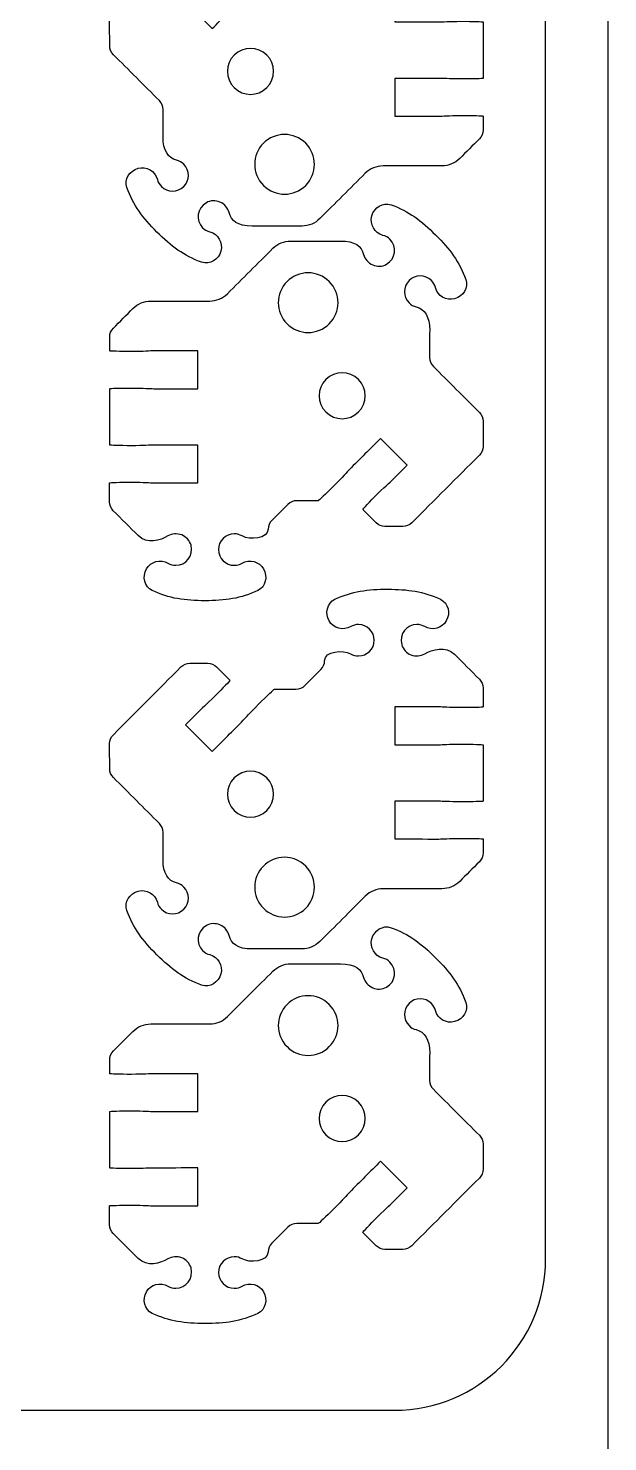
# Model space of a CAD drawing. Extents: x 0 to 410, y 0 to 455.
# Drawn here: x 364 to 410, y 227.5 to 339.7 of the extents above; entities that cross this region are included whole.
import ezdxf

# ---------------------------------------------------------------- set-up
doc = ezdxf.new("R2010")
doc.units = 0
doc.header["$MEASUREMENT"] = 0
doc.layers.add('DEFAULT', color=18, linetype='CONTINUOUS')

msp = doc.modelspace()

# ---------------------------------------------------------------- linework, layer by layer
at = {"layer": 'DEFAULT', "color": 18}
msp.add_lwpolyline([(410.03, 0.03), (0.03, 0.03), (0.03, 455.03), (410.03, 455.03)], close=True, dxfattribs=at)
at = {"layer": 'DEFAULT', "color": 1}
for points, knots in [([(405.1, 437.95), (405.1, 372.62), (405.1, 307.28), (405.1, 241.95), (405.1, 235.32), (399.73, 229.95), (393.1, 229.95), (357.77, 229.95), (322.43, 229.95), (287.1, 229.95), (280.47, 229.95), (275.1, 235.32), (275.1, 241.95), (275.1, 307.28), (275.1, 372.62), (275.1, 437.95), (275.1, 444.58), (280.47, 449.95), (287.1, 449.95), (322.43, 449.95), (357.77, 449.95), (393.1, 449.95), (399.73, 449.95), (405.1, 444.58), (405.1, 437.95)], [0, 0, 0, 0, 555.591, 555.591, 555.591, 556.591, 556.591, 556.591, 857.063, 857.063, 857.063, 858.063, 858.063, 858.063, 1413.654, 1413.654, 1413.654, 1414.654, 1414.654, 1414.654, 1715.126, 1715.126, 1715.126, 1716.126, 1716.126, 1716.126, 1716.126]), ([(370.8, 341.03), (370.61, 340.84), (370.5, 340.59), (370.5, 340.32), (370.5, 339.66), (370.51, 338.99), (370.51, 338.33), (370.51, 338.06), (370.61, 337.81), (370.8, 337.62), (372.02, 336.41), (373.23, 335.19), (374.45, 333.97), (374.64, 333.78), (374.75, 333.53), (374.75, 333.26), (374.75, 332.54), (374.74, 331.81), (374.74, 331.09), (374.74, 330), (375.15, 329.42), (375.82, 329.24), (376.02, 329.19), (376.22, 329.08), (376.38, 328.92), (376.87, 328.43), (376.87, 327.64), (376.38, 327.15), (375.89, 326.66), (375.1, 326.66), (374.61, 327.15), (374.45, 327.31), (374.34, 327.5), (374.29, 327.71), (374.12, 328.38), (373.42, 328.77), (372.76, 328.6), (372.09, 328.42), (371.63, 327.72), (371.87, 327.07), (372.37, 325.66), (373.15, 324.65), (374.26, 323.53), (375.38, 322.41), (376.4, 321.64), (377.8, 321.13), (378.45, 320.9), (379.15, 321.36), (379.33, 322.02), (379.51, 322.69), (379.11, 323.38), (378.45, 323.56), (378.24, 323.61), (378.04, 323.72), (377.88, 323.87), (377.32, 324.44), (377.41, 325.44), (378.18, 325.86), (378.5, 326.05), (378.91, 326.06), (379.26, 325.91), (379.64, 325.75), (379.89, 325.43), (379.98, 325.08), (380.15, 324.41), (380.64, 324.01), (381.82, 324.01), (383.14, 324.01), (384.45, 324.01), (385.77, 324.01), (386.3, 324.01), (386.81, 324.22), (387.18, 324.6), (388.38, 325.8), (389.59, 327), (390.79, 328.2), (391.16, 328.57), (391.67, 328.78), (392.2, 328.78), (393.76, 328.78), (395.31, 328.79), (396.87, 328.79), (397.4, 328.79), (397.91, 328.99), (398.28, 329.37), (398.8, 329.89), (399.32, 330.41), (399.84, 330.93), (400.03, 331.11), (400.13, 331.37), (400.13, 331.63), (400.13, 332), (400.13, 332.37), (400.13, 332.74), (400.11, 332.77), (399.34, 332.79), (398.38, 332.79), (397.42, 332.79), (396.92, 332.74), (396.63, 332.74), (395.47, 332.74), (394.3, 332.74), (393.13, 332.74), (393.13, 333.74), (393.13, 334.74), (393.13, 335.74), (394.3, 335.74), (395.47, 335.74), (396.64, 335.74), (396.92, 335.74), (397.42, 335.69), (398.38, 335.69), (399.33, 335.69), (400.1, 335.71), (400.13, 335.74), (400.13, 337.23), (400.13, 338.73), (400.13, 340.22), (400.11, 340.24), (399.34, 340.27), (398.39, 340.27), (397.42, 340.27), (396.92, 340.22), (396.63, 340.22), (395.47, 340.22), (394.3, 340.22), (393.13, 340.22), (393.13, 341.22), (393.14, 342.22), (393.14, 343.22), (394.3, 343.22), (395.47, 343.22), (396.63, 343.22), (396.92, 343.22), (397.42, 343.17), (398.38, 343.17), (399.34, 343.17), (400.11, 343.19), (400.14, 343.22), (400.14, 343.72), (400.14, 344.22), (400.14, 344.73), (400.14, 344.99), (400.03, 345.25), (399.84, 345.43), (399.18, 346.09), (398.53, 346.75), (397.87, 347.41), (397.15, 348.13), (396.1, 347.79), (395.51, 347.45), (395.2, 347.26), (394.8, 347.22), (394.41, 347.36), (394.06, 347.5), (393.78, 347.8), (393.68, 348.17), (393.45, 349.01), (394.08, 349.78), (394.88, 349.78), (395.11, 349.78), (395.32, 349.72), (395.51, 349.6), (396.1, 349.26), (396.87, 349.47), (397.22, 350.06), (397.56, 350.66), (397.39, 351.48), (396.76, 351.77), (395.41, 352.41), (394.15, 352.58), (392.57, 352.58), (390.99, 352.58), (389.72, 352.41), (388.37, 351.77), (387.75, 351.48), (387.58, 350.66), (387.92, 350.06), (388.26, 349.46), (389.04, 349.26), (389.63, 349.6), (389.81, 349.72), (390.02, 349.78), (390.25, 349.78), (390.94, 349.78), (391.5, 349.21), (391.5, 348.52), (391.5, 347.84), (390.94, 347.28), (390.25, 347.27), (390.02, 347.28), (389.81, 347.34), (389.62, 347.44), (389.03, 347.79), (387.56, 347.66), (387.56, 346.9), (387.56, 346.64), (387.45, 346.38), (387.27, 346.2), (386.84, 345.77), (386.42, 345.35), (386, 344.93), (385.81, 344.74), (385.56, 344.64), (385.29, 344.64), (384.72, 344.64), (384.15, 344.64), (383.58, 344.64), (383.55, 344.64), (382.98, 344.11), (382.31, 343.43), (381.63, 342.75), (381.31, 342.36), (381.11, 342.16), (380.28, 341.34), (379.46, 340.51), (378.64, 339.69), (377.93, 340.39), (377.22, 341.1), (376.52, 341.81), (376.87, 342.16), (377.22, 342.52), (377.57, 342.87), (377.77, 343.07), (378.16, 343.39), (378.85, 344.07), (379.52, 344.74), (380.05, 345.31), (380.05, 345.34), (379.7, 345.69), (379.35, 346.05), (378.99, 346.4), (378.81, 346.59), (378.55, 346.69), (378.28, 346.69), (377.81, 346.69), (377.34, 346.69), (376.87, 346.69), (376.61, 346.69), (376.35, 346.59), (376.16, 346.4), (374.38, 344.61), (372.59, 342.82), (370.8, 341.03)], [21.520097, 21.520097, 21.520097, 21.520097, 22.520097, 22.520097, 22.520097, 28.170101, 28.170101, 28.170101, 29.170101, 29.170101, 29.170101, 43.810043, 43.810043, 43.810043, 44.810043, 44.810043, 44.810043, 50.976057, 50.976057, 50.976057, 51.976057, 51.976057, 51.976057, 52.976057, 52.976057, 52.976057, 53.976057, 53.976057, 53.976057, 54.976057, 54.976057, 54.976057, 55.976057, 55.976057, 55.976057, 56.976057, 56.976057, 56.976057, 57.976057, 57.976057, 57.976057, 58.976057, 58.976057, 58.976057, 59.976057, 59.976057, 59.976057, 60.976057, 60.976057, 60.976057, 61.976057, 61.976057, 61.976057, 62.976057, 62.976057, 62.976057, 63.976057, 63.976057, 63.976057, 64.976057, 64.976057, 64.976057, 65.976057, 65.976057, 65.976057, 66.976057, 66.976057, 66.976057, 78.156059, 78.156059, 78.156059, 79.156059, 79.156059, 79.156059, 93.605786, 93.605786, 93.605786, 94.605786, 94.605786, 94.605786, 107.849788, 107.849788, 107.849788, 108.849788, 108.849788, 108.849788, 115.079399, 115.079399, 115.079399, 116.079399, 116.079399, 116.079399, 119.219399, 119.219399, 119.219399, 120.219399, 120.219399, 120.219399, 121.219399, 121.219399, 121.219399, 131.140421, 131.140421, 131.140421, 139.639421, 139.639421, 139.639421, 149.574424, 149.574424, 149.574424, 150.574424, 150.574424, 150.574424, 151.574424, 151.574424, 151.574424, 164.274424, 164.274424, 164.274424, 165.274424, 165.274424, 165.274424, 166.274424, 166.274424, 166.274424, 176.195426, 176.195426, 176.195426, 184.70243, 184.70243, 184.70243, 194.61543, 194.61543, 194.61543, 195.61543, 195.61543, 195.61543, 196.61543, 196.61543, 196.61543, 200.878436, 200.878436, 200.878436, 201.878436, 201.878436, 201.878436, 209.809345, 209.809345, 209.809345, 210.809345, 210.809345, 210.809345, 211.809345, 211.809345, 211.809345, 212.809345, 212.809345, 212.809345, 213.809345, 213.809345, 213.809345, 214.809345, 214.809345, 214.809345, 215.809345, 215.809345, 215.809345, 216.809345, 216.809345, 216.809345, 217.809345, 217.809345, 217.809345, 218.809345, 218.809345, 218.809345, 219.809345, 219.809345, 219.809345, 220.809345, 220.809345, 220.809345, 221.809345, 221.809345, 221.809345, 222.809345, 222.809345, 222.809345, 223.809345, 223.809345, 223.809345, 224.809345, 224.809345, 224.809345, 225.809345, 225.809345, 225.809345, 226.809345, 226.809345, 226.809345, 231.8991, 231.8991, 231.8991, 232.8991, 232.8991, 232.8991, 237.7361, 237.7361, 237.7361, 238.7361, 238.7361, 238.7361, 239.7361, 239.7361, 239.7361, 249.656105, 249.656105, 249.656105, 258.155529, 258.155529, 258.155529, 262.405252, 262.405252, 262.405252, 263.405252, 263.405252, 263.405252, 264.405252, 264.405252, 264.405252, 268.645064, 268.645064, 268.645064, 269.645064, 269.645064, 269.645064, 273.647064, 273.647064, 273.647064, 274.647064, 274.647064, 274.647064, 296.167161, 296.167161, 296.167161, 296.167161]), ([(382.98, 337.59), (383.69, 336.88), (383.69, 335.72), (382.98, 335), (382.26, 334.29), (381.11, 334.29), (380.39, 335), (379.68, 335.72), (379.68, 336.88), (380.39, 337.59), (381.11, 338.3), (382.26, 338.3), (382.98, 337.59)], [1, 1, 1, 1, 2, 2, 2, 3, 3, 3, 4, 4, 4, 5, 5, 5, 5]), ([(386.06, 330.58), (386.98, 329.66), (386.98, 328.16), (386.06, 327.23), (385.13, 326.31), (383.63, 326.31), (382.71, 327.23), (381.78, 328.16), (381.78, 329.66), (382.7, 330.58), (383.63, 331.51), (385.13, 331.51), (386.06, 330.58)], [1, 1, 1, 1, 2, 2, 2, 3, 3, 3, 4, 4, 4, 5, 5, 5, 5]), ([(399.84, 305.8), (400.03, 305.99), (400.13, 306.25), (400.13, 306.51), (400.13, 307.17), (400.13, 307.84), (400.13, 308.5), (400.13, 308.77), (400.03, 309.02), (399.84, 309.21), (398.62, 310.43), (397.4, 311.64), (396.19, 312.86), (396, 313.05), (395.89, 313.3), (395.89, 313.57), (395.89, 314.29), (395.89, 315.02), (395.9, 315.74), (395.89, 316.83), (395.49, 317.41), (394.82, 317.59), (394.61, 317.64), (394.42, 317.75), (394.26, 317.91), (393.77, 318.4), (393.77, 319.19), (394.26, 319.68), (394.75, 320.17), (395.54, 320.17), (396.03, 319.68), (396.19, 319.52), (396.3, 319.33), (396.35, 319.12), (396.52, 318.45), (397.21, 318.06), (397.88, 318.23), (398.55, 318.41), (399, 319.12), (398.77, 319.76), (398.26, 321.17), (397.49, 322.18), (396.37, 323.3), (395.25, 324.42), (394.24, 325.19), (392.83, 325.7), (392.19, 325.93), (391.49, 325.47), (391.31, 324.81), (391.13, 324.14), (391.52, 323.45), (392.19, 323.27), (392.4, 323.22), (392.59, 323.12), (392.75, 322.96), (393.32, 322.39), (393.23, 321.4), (392.46, 320.97), (392.13, 320.78), (391.73, 320.77), (391.38, 320.92), (391, 321.09), (390.75, 321.4), (390.66, 321.75), (390.48, 322.42), (389.99, 322.82), (388.81, 322.82), (387.5, 322.82), (386.18, 322.82), (384.87, 322.82), (384.34, 322.82), (383.83, 322.61), (383.46, 322.24), (382.25, 321.03), (381.05, 319.83), (379.85, 318.63), (379.48, 318.26), (378.97, 318.05), (378.44, 318.05), (376.88, 318.05), (375.32, 318.05), (373.77, 318.05), (373.24, 318.05), (372.73, 317.84), (372.35, 317.46), (371.83, 316.94), (371.32, 316.42), (370.8, 315.9), (370.61, 315.72), (370.51, 315.46), (370.51, 315.2), (370.51, 314.83), (370.51, 314.46), (370.51, 314.09), (370.53, 314.07), (371.3, 314.04), (372.25, 314.04), (373.22, 314.04), (373.72, 314.09), (374, 314.1), (375.17, 314.09), (376.34, 314.09), (377.5, 314.09), (377.5, 313.09), (377.5, 312.09), (377.5, 311.09), (376.34, 311.09), (375.17, 311.09), (374, 311.09), (373.72, 311.09), (373.22, 311.14), (372.26, 311.14), (371.31, 311.14), (370.53, 311.12), (370.51, 311.09), (370.51, 309.6), (370.51, 308.11), (370.51, 306.61), (370.53, 306.59), (371.3, 306.56), (372.25, 306.56), (373.22, 306.56), (373.72, 306.61), (374, 306.61), (375.17, 306.61), (376.34, 306.61), (377.5, 306.61), (377.5, 305.61), (377.5, 304.61), (377.5, 303.61), (376.34, 303.61), (375.17, 303.61), (374, 303.61), (373.72, 303.61), (373.22, 303.66), (372.25, 303.66), (371.3, 303.66), (370.53, 303.64), (370.5, 303.61), (370.5, 303.11), (370.5, 302.61), (370.5, 302.1), (370.5, 301.84), (370.61, 301.58), (370.79, 301.4), (371.45, 300.74), (372.11, 300.08), (372.77, 299.42), (373.49, 298.7), (374.53, 299.04), (375.13, 299.39), (375.44, 299.57), (375.84, 299.62), (376.23, 299.47), (376.58, 299.33), (376.86, 299.03), (376.96, 298.66), (377.19, 297.82), (376.56, 297.06), (375.75, 297.06), (375.53, 297.06), (375.32, 297.11), (375.13, 297.23), (374.53, 297.57), (373.77, 297.37), (373.42, 296.77), (373.08, 296.17), (373.25, 295.35), (373.88, 295.06), (375.23, 294.42), (376.49, 294.25), (378.07, 294.25), (379.65, 294.25), (380.92, 294.42), (382.27, 295.06), (382.89, 295.35), (383.06, 296.17), (382.72, 296.77), (382.38, 297.37), (381.6, 297.57), (381.01, 297.23), (380.83, 297.12), (380.62, 297.06), (380.39, 297.06), (379.7, 297.06), (379.14, 297.62), (379.14, 298.31), (379.13, 298.99), (379.69, 299.56), (380.39, 299.56), (380.62, 299.56), (380.83, 299.5), (381.01, 299.39), (381.61, 299.04), (383.08, 299.17), (383.08, 299.93), (383.08, 300.19), (383.18, 300.45), (383.37, 300.63), (383.79, 301.06), (384.22, 301.48), (384.64, 301.9), (384.83, 302.09), (385.08, 302.19), (385.35, 302.19), (385.92, 302.19), (386.48, 302.19), (387.05, 302.19), (387.09, 302.19), (387.65, 302.73), (388.33, 303.4), (389.01, 304.08), (389.33, 304.47), (389.53, 304.67), (390.35, 305.49), (391.18, 306.32), (392, 307.14), (392.71, 306.44), (393.42, 305.73), (394.12, 305.02), (393.77, 304.67), (393.42, 304.32), (393.06, 303.96), (392.86, 303.76), (392.48, 303.44), (391.79, 302.76), (391.12, 302.09), (390.59, 301.52), (390.59, 301.49), (390.94, 301.14), (391.29, 300.78), (391.65, 300.43), (391.83, 300.24), (392.09, 300.14), (392.35, 300.14), (392.82, 300.14), (393.29, 300.14), (393.77, 300.14), (394.03, 300.14), (394.28, 300.24), (394.47, 300.43), (396.26, 302.22), (398.05, 304.01), (399.84, 305.8)], [21.520097, 21.520097, 21.520097, 21.520097, 22.520097, 22.520097, 22.520097, 28.170101, 28.170101, 28.170101, 29.170101, 29.170101, 29.170101, 43.810043, 43.810043, 43.810043, 44.810043, 44.810043, 44.810043, 50.976057, 50.976057, 50.976057, 51.976057, 51.976057, 51.976057, 52.976057, 52.976057, 52.976057, 53.976057, 53.976057, 53.976057, 54.976057, 54.976057, 54.976057, 55.976057, 55.976057, 55.976057, 56.976057, 56.976057, 56.976057, 57.976057, 57.976057, 57.976057, 58.976057, 58.976057, 58.976057, 59.976057, 59.976057, 59.976057, 60.976057, 60.976057, 60.976057, 61.976057, 61.976057, 61.976057, 62.976057, 62.976057, 62.976057, 63.976057, 63.976057, 63.976057, 64.976057, 64.976057, 64.976057, 65.976057, 65.976057, 65.976057, 66.976057, 66.976057, 66.976057, 78.156059, 78.156059, 78.156059, 79.156059, 79.156059, 79.156059, 93.606493, 93.606493, 93.606493, 94.606493, 94.606493, 94.606493, 107.850495, 107.850495, 107.850495, 108.850495, 108.850495, 108.850495, 115.080106, 115.080106, 115.080106, 116.080106, 116.080106, 116.080106, 119.220106, 119.220106, 119.220106, 120.220106, 120.220106, 120.220106, 121.220106, 121.220106, 121.220106, 131.140128, 131.140128, 131.140128, 139.639128, 139.639128, 139.639128, 149.573131, 149.573131, 149.573131, 150.573131, 150.573131, 150.573131, 151.573131, 151.573131, 151.573131, 164.273131, 164.273131, 164.273131, 165.273131, 165.273131, 165.273131, 166.273131, 166.273131, 166.273131, 176.193133, 176.193133, 176.193133, 184.700136, 184.700136, 184.700136, 194.613136, 194.613136, 194.613136, 195.613136, 195.613136, 195.613136, 196.613136, 196.613136, 196.613136, 200.877142, 200.877142, 200.877142, 201.877142, 201.877142, 201.877142, 209.808051, 209.808051, 209.808051, 210.808051, 210.808051, 210.808051, 211.808051, 211.808051, 211.808051, 212.808051, 212.808051, 212.808051, 213.808051, 213.808051, 213.808051, 214.808051, 214.808051, 214.808051, 215.808051, 215.808051, 215.808051, 216.808051, 216.808051, 216.808051, 217.808051, 217.808051, 217.808051, 218.808051, 218.808051, 218.808051, 219.808051, 219.808051, 219.808051, 220.808051, 220.808051, 220.808051, 221.808051, 221.808051, 221.808051, 222.808051, 222.808051, 222.808051, 223.808051, 223.808051, 223.808051, 224.808051, 224.808051, 224.808051, 225.808051, 225.808051, 225.808051, 226.808051, 226.808051, 226.808051, 231.897806, 231.897806, 231.897806, 232.897806, 232.897806, 232.897806, 237.734806, 237.734806, 237.734806, 238.734806, 238.734806, 238.734806, 239.734806, 239.734806, 239.734806, 249.654811, 249.654811, 249.654811, 258.154235, 258.154235, 258.154235, 262.404667, 262.404667, 262.404667, 263.404667, 263.404667, 263.404667, 264.404667, 264.404667, 264.404667, 268.644479, 268.644479, 268.644479, 269.644479, 269.644479, 269.644479, 273.646479, 273.646479, 273.646479, 274.646479, 274.646479, 274.646479, 296.166576, 296.166576, 296.166576, 296.166576]), ([(384.58, 316.25), (383.65, 317.17), (383.65, 318.67), (384.58, 319.6), (385.51, 320.52), (387, 320.52), (387.93, 319.6), (388.86, 318.67), (388.86, 317.17), (387.93, 316.25), (387.01, 315.32), (385.5, 315.32), (384.58, 316.25)], [1, 1, 1, 1, 2, 2, 2, 3, 3, 3, 4, 4, 4, 5, 5, 5, 5]), ([(387.66, 309.24), (386.95, 309.96), (386.95, 311.11), (387.66, 311.83), (388.37, 312.54), (389.53, 312.54), (390.24, 311.83), (390.96, 311.11), (390.96, 309.96), (390.24, 309.24), (389.53, 308.53), (388.37, 308.53), (387.66, 309.24)], [1, 1, 1, 1, 2, 2, 2, 3, 3, 3, 4, 4, 4, 5, 5, 5, 5]), ([(370.8, 283.61), (370.61, 283.42), (370.5, 283.17), (370.5, 282.91), (370.5, 282.24), (370.51, 281.58), (370.51, 280.91), (370.51, 280.65), (370.61, 280.39), (370.8, 280.21), (372.02, 278.99), (373.23, 277.77), (374.45, 276.56), (374.64, 276.37), (374.75, 276.11), (374.75, 275.85), (374.75, 275.12), (374.74, 274.4), (374.74, 273.67), (374.74, 272.58), (375.15, 272), (375.82, 271.83), (376.02, 271.78), (376.22, 271.67), (376.38, 271.51), (376.87, 271.02), (376.87, 270.23), (376.38, 269.74), (375.89, 269.25), (375.1, 269.25), (374.61, 269.74), (374.45, 269.9), (374.34, 270.09), (374.29, 270.3), (374.12, 270.97), (373.42, 271.36), (372.76, 271.18), (372.09, 271), (371.63, 270.3), (371.87, 269.65), (372.37, 268.25), (373.15, 267.23), (374.26, 266.12), (375.38, 265), (376.4, 264.22), (377.8, 263.72), (378.45, 263.49), (379.15, 263.95), (379.33, 264.61), (379.51, 265.27), (379.11, 265.97), (378.45, 266.14), (378.24, 266.19), (378.04, 266.3), (377.88, 266.46), (377.32, 267.03), (377.41, 268.02), (378.18, 268.45), (378.5, 268.63), (378.91, 268.65), (379.26, 268.5), (379.64, 268.33), (379.89, 268.02), (379.98, 267.67), (380.15, 267), (380.64, 266.59), (381.82, 266.59), (383.14, 266.59), (384.45, 266.59), (385.77, 266.59), (386.3, 266.59), (386.81, 266.81), (387.18, 267.18), (388.38, 268.38), (389.59, 269.58), (390.79, 270.79), (391.16, 271.16), (391.67, 271.37), (392.2, 271.37), (393.76, 271.37), (395.31, 271.37), (396.87, 271.37), (397.4, 271.37), (397.91, 271.58), (398.28, 271.96), (398.8, 272.48), (399.32, 272.99), (399.84, 273.51), (400.03, 273.7), (400.13, 273.95), (400.13, 274.22), (400.13, 274.59), (400.13, 274.96), (400.13, 275.33), (400.11, 275.35), (399.34, 275.37), (398.38, 275.37), (397.42, 275.37), (396.92, 275.33), (396.63, 275.32), (395.47, 275.32), (394.3, 275.33), (393.13, 275.33), (393.13, 276.33), (393.13, 277.33), (393.13, 278.33), (394.3, 278.33), (395.47, 278.32), (396.64, 278.32), (396.92, 278.32), (397.42, 278.28), (398.38, 278.28), (399.33, 278.28), (400.1, 278.3), (400.13, 278.32), (400.13, 279.82), (400.13, 281.31), (400.13, 282.8), (400.11, 282.83), (399.34, 282.85), (398.39, 282.86), (397.42, 282.86), (396.92, 282.81), (396.63, 282.81), (395.47, 282.81), (394.3, 282.81), (393.13, 282.81), (393.13, 283.81), (393.14, 284.81), (393.14, 285.81), (394.3, 285.81), (395.47, 285.81), (396.63, 285.81), (396.92, 285.81), (397.42, 285.76), (398.38, 285.76), (399.34, 285.76), (400.11, 285.78), (400.14, 285.81), (400.14, 286.31), (400.14, 286.81), (400.14, 287.31), (400.14, 287.58), (400.03, 287.83), (399.84, 288.02), (399.18, 288.68), (398.53, 289.34), (397.87, 290), (397.15, 290.71), (396.1, 290.37), (395.51, 290.03), (395.2, 289.85), (394.8, 289.8), (394.41, 289.95), (394.06, 290.08), (393.78, 290.39), (393.68, 290.76), (393.45, 291.6), (394.08, 292.36), (394.88, 292.36), (395.11, 292.36), (395.32, 292.31), (395.51, 292.19), (396.1, 291.84), (396.87, 292.05), (397.22, 292.65), (397.56, 293.24), (397.39, 294.06), (396.76, 294.36), (395.41, 294.99), (394.15, 295.16), (392.57, 295.16), (390.99, 295.17), (389.72, 294.99), (388.37, 294.36), (387.75, 294.07), (387.58, 293.24), (387.92, 292.65), (388.26, 292.05), (389.04, 291.84), (389.63, 292.19), (389.81, 292.3), (390.02, 292.36), (390.25, 292.36), (390.94, 292.36), (391.5, 291.8), (391.5, 291.11), (391.5, 290.42), (390.94, 289.86), (390.25, 289.86), (390.02, 289.86), (389.81, 289.92), (389.62, 290.03), (389.03, 290.37), (387.56, 290.25), (387.56, 289.48), (387.56, 289.22), (387.45, 288.97), (387.27, 288.78), (386.84, 288.36), (386.42, 287.94), (386, 287.51), (385.81, 287.33), (385.56, 287.22), (385.29, 287.22), (384.72, 287.22), (384.15, 287.22), (383.58, 287.22), (383.55, 287.22), (382.98, 286.69), (382.31, 286.02), (381.63, 285.34), (381.31, 284.95), (381.11, 284.75), (380.28, 283.92), (379.46, 283.1), (378.64, 282.27), (377.93, 282.98), (377.22, 283.69), (376.52, 284.39), (376.87, 284.75), (377.22, 285.1), (377.57, 285.46), (377.77, 285.65), (378.16, 285.97), (378.85, 286.66), (379.52, 287.33), (380.05, 287.89), (380.05, 287.93), (379.7, 288.28), (379.35, 288.63), (378.99, 288.99), (378.81, 289.17), (378.55, 289.28), (378.28, 289.28), (377.81, 289.28), (377.34, 289.28), (376.87, 289.28), (376.61, 289.28), (376.35, 289.17), (376.16, 288.99), (374.38, 287.19), (372.59, 285.4), (370.8, 283.61)], [21.520097, 21.520097, 21.520097, 21.520097, 22.520097, 22.520097, 22.520097, 28.170101, 28.170101, 28.170101, 29.170101, 29.170101, 29.170101, 43.810043, 43.810043, 43.810043, 44.810043, 44.810043, 44.810043, 50.976057, 50.976057, 50.976057, 51.976057, 51.976057, 51.976057, 52.976057, 52.976057, 52.976057, 53.976057, 53.976057, 53.976057, 54.976057, 54.976057, 54.976057, 55.976057, 55.976057, 55.976057, 56.976057, 56.976057, 56.976057, 57.976057, 57.976057, 57.976057, 58.976057, 58.976057, 58.976057, 59.976057, 59.976057, 59.976057, 60.976057, 60.976057, 60.976057, 61.976057, 61.976057, 61.976057, 62.976057, 62.976057, 62.976057, 63.976057, 63.976057, 63.976057, 64.976057, 64.976057, 64.976057, 65.976057, 65.976057, 65.976057, 66.976057, 66.976057, 66.976057, 78.156059, 78.156059, 78.156059, 79.156059, 79.156059, 79.156059, 93.606493, 93.606493, 93.606493, 94.606493, 94.606493, 94.606493, 107.850495, 107.850495, 107.850495, 108.850495, 108.850495, 108.850495, 115.080106, 115.080106, 115.080106, 116.080106, 116.080106, 116.080106, 119.220106, 119.220106, 119.220106, 120.220106, 120.220106, 120.220106, 121.220106, 121.220106, 121.220106, 131.141128, 131.141128, 131.141128, 139.640128, 139.640128, 139.640128, 149.575131, 149.575131, 149.575131, 150.575131, 150.575131, 150.575131, 151.575131, 151.575131, 151.575131, 164.275131, 164.275131, 164.275131, 165.275131, 165.275131, 165.275131, 166.275131, 166.275131, 166.275131, 176.196133, 176.196133, 176.196133, 184.703137, 184.703137, 184.703137, 194.616137, 194.616137, 194.616137, 195.616137, 195.616137, 195.616137, 196.616137, 196.616137, 196.616137, 200.880143, 200.880143, 200.880143, 201.880143, 201.880143, 201.880143, 209.811052, 209.811052, 209.811052, 210.811052, 210.811052, 210.811052, 211.811052, 211.811052, 211.811052, 212.811052, 212.811052, 212.811052, 213.811052, 213.811052, 213.811052, 214.811052, 214.811052, 214.811052, 215.811052, 215.811052, 215.811052, 216.811052, 216.811052, 216.811052, 217.811052, 217.811052, 217.811052, 218.811052, 218.811052, 218.811052, 219.811052, 219.811052, 219.811052, 220.811052, 220.811052, 220.811052, 221.811052, 221.811052, 221.811052, 222.811052, 222.811052, 222.811052, 223.811052, 223.811052, 223.811052, 224.811052, 224.811052, 224.811052, 225.811052, 225.811052, 225.811052, 226.811052, 226.811052, 226.811052, 231.900807, 231.900807, 231.900807, 232.900807, 232.900807, 232.900807, 237.737807, 237.737807, 237.737807, 238.737807, 238.737807, 238.737807, 239.737807, 239.737807, 239.737807, 249.657812, 249.657812, 249.657812, 258.157236, 258.157236, 258.157236, 262.407668, 262.407668, 262.407668, 263.407668, 263.407668, 263.407668, 264.407668, 264.407668, 264.407668, 268.64748, 268.64748, 268.64748, 269.64748, 269.64748, 269.64748, 273.64948, 273.64948, 273.64948, 274.64948, 274.64948, 274.64948, 296.169577, 296.169577, 296.169577, 296.169577]), ([(382.98, 280.17), (383.69, 279.46), (383.69, 278.3), (382.98, 277.59), (382.26, 276.87), (381.11, 276.87), (380.39, 277.59), (379.68, 278.3), (379.68, 279.46), (380.39, 280.17), (381.11, 280.89), (382.26, 280.89), (382.98, 280.17)], [1, 1, 1, 1, 2, 2, 2, 3, 3, 3, 4, 4, 4, 5, 5, 5, 5]), ([(386.06, 273.17), (386.98, 272.25), (386.98, 270.75), (386.06, 269.82), (385.13, 268.89), (383.63, 268.89), (382.71, 269.82), (381.78, 270.75), (381.78, 272.25), (382.7, 273.17), (383.63, 274.1), (385.13, 274.1), (386.06, 273.17)], [1, 1, 1, 1, 2, 2, 2, 3, 3, 3, 4, 4, 4, 5, 5, 5, 5]), ([(399.84, 248.39), (400.03, 248.58), (400.13, 248.83), (400.13, 249.1), (400.13, 249.76), (400.13, 250.42), (400.13, 251.09), (400.13, 251.35), (400.03, 251.61), (399.84, 251.79), (398.62, 253.01), (397.4, 254.23), (396.19, 255.44), (396, 255.64), (395.89, 255.89), (395.89, 256.15), (395.89, 256.88), (395.89, 257.6), (395.9, 258.33), (395.89, 259.42), (395.49, 260), (394.82, 260.18), (394.61, 260.22), (394.42, 260.33), (394.26, 260.5), (393.77, 260.98), (393.77, 261.77), (394.26, 262.26), (394.75, 262.75), (395.54, 262.75), (396.03, 262.26), (396.19, 262.1), (396.3, 261.91), (396.35, 261.7), (396.52, 261.03), (397.21, 260.64), (397.88, 260.82), (398.55, 261), (399, 261.7), (398.77, 262.35), (398.26, 263.75), (397.49, 264.77), (396.37, 265.89), (395.25, 267.01), (394.24, 267.78), (392.83, 268.28), (392.19, 268.52), (391.49, 268.06), (391.31, 267.39), (391.13, 266.73), (391.52, 266.03), (392.19, 265.86), (392.4, 265.81), (392.59, 265.7), (392.75, 265.54), (393.32, 264.97), (393.23, 263.98), (392.46, 263.55), (392.13, 263.37), (391.73, 263.35), (391.38, 263.5), (391, 263.67), (390.75, 263.98), (390.66, 264.33), (390.48, 265), (389.99, 265.41), (388.81, 265.41), (387.5, 265.41), (386.18, 265.41), (384.87, 265.41), (384.34, 265.41), (383.83, 265.2), (383.46, 264.82), (382.25, 263.62), (381.05, 262.42), (379.85, 261.22), (379.48, 260.84), (378.97, 260.63), (378.44, 260.63), (376.88, 260.63), (375.32, 260.63), (373.77, 260.63), (373.24, 260.63), (372.73, 260.42), (372.35, 260.04), (371.83, 259.53), (371.32, 259.01), (370.8, 258.49), (370.61, 258.3), (370.51, 258.05), (370.51, 257.78), (370.51, 257.41), (370.51, 257.05), (370.51, 256.68), (370.53, 256.65), (371.3, 256.63), (372.25, 256.63), (373.22, 256.63), (373.72, 256.68), (374, 256.68), (375.17, 256.68), (376.34, 256.68), (377.5, 256.67), (377.5, 255.67), (377.5, 254.67), (377.5, 253.68), (376.34, 253.68), (375.17, 253.68), (374, 253.68), (373.72, 253.68), (373.22, 253.73), (372.26, 253.73), (371.31, 253.73), (370.53, 253.71), (370.51, 253.68), (370.51, 252.18), (370.51, 250.69), (370.51, 249.2), (370.53, 249.17), (371.3, 249.15), (372.25, 249.15), (373.22, 249.14), (373.72, 249.19), (374, 249.19), (375.17, 249.19), (376.34, 249.19), (377.5, 249.2), (377.5, 248.19), (377.5, 247.19), (377.5, 246.19), (376.34, 246.19), (375.17, 246.19), (374, 246.19), (373.72, 246.19), (373.22, 246.24), (372.25, 246.24), (371.3, 246.24), (370.53, 246.22), (370.5, 246.19), (370.5, 245.69), (370.5, 245.19), (370.5, 244.69), (370.5, 244.42), (370.61, 244.17), (370.79, 243.98), (371.45, 243.32), (372.11, 242.66), (372.77, 242), (373.49, 241.29), (374.53, 241.63), (375.13, 241.97), (375.44, 242.16), (375.84, 242.2), (376.23, 242.05), (376.58, 241.92), (376.86, 241.61), (376.96, 241.25), (377.19, 240.4), (376.56, 239.64), (375.75, 239.64), (375.53, 239.64), (375.32, 239.7), (375.13, 239.81), (374.53, 240.16), (373.77, 239.95), (373.42, 239.35), (373.08, 238.76), (373.25, 237.94), (373.88, 237.64), (375.23, 237.01), (376.49, 236.84), (378.07, 236.84), (379.65, 236.83), (380.92, 237.01), (382.27, 237.64), (382.89, 237.93), (383.06, 238.76), (382.72, 239.35), (382.38, 239.95), (381.6, 240.16), (381.01, 239.81), (380.83, 239.7), (380.62, 239.64), (380.39, 239.64), (379.7, 239.64), (379.14, 240.2), (379.14, 240.89), (379.13, 241.58), (379.69, 242.14), (380.39, 242.14), (380.62, 242.14), (380.83, 242.08), (381.01, 241.97), (381.61, 241.63), (383.08, 241.75), (383.08, 242.52), (383.08, 242.78), (383.18, 243.04), (383.37, 243.22), (383.79, 243.64), (384.22, 244.06), (384.64, 244.49), (384.83, 244.68), (385.08, 244.78), (385.35, 244.78), (385.92, 244.78), (386.48, 244.78), (387.05, 244.78), (387.09, 244.78), (387.65, 245.31), (388.33, 245.98), (389.01, 246.66), (389.33, 247.05), (389.53, 247.25), (390.35, 248.08), (391.18, 248.9), (392, 249.73), (392.71, 249.02), (393.42, 248.32), (394.12, 247.61), (393.77, 247.25), (393.42, 246.9), (393.06, 246.55), (392.86, 246.35), (392.48, 246.03), (391.79, 245.34), (391.12, 244.67), (390.59, 244.11), (390.59, 244.07), (390.94, 243.72), (391.29, 243.37), (391.65, 243.02), (391.83, 242.83), (392.09, 242.72), (392.35, 242.72), (392.82, 242.72), (393.29, 242.72), (393.77, 242.72), (394.03, 242.72), (394.28, 242.83), (394.47, 243.02), (396.26, 244.81), (398.05, 246.6), (399.84, 248.39)], [21.520097, 21.520097, 21.520097, 21.520097, 22.520097, 22.520097, 22.520097, 28.170101, 28.170101, 28.170101, 29.170101, 29.170101, 29.170101, 43.810043, 43.810043, 43.810043, 44.810043, 44.810043, 44.810043, 50.976057, 50.976057, 50.976057, 51.976057, 51.976057, 51.976057, 52.976057, 52.976057, 52.976057, 53.976057, 53.976057, 53.976057, 54.976057, 54.976057, 54.976057, 55.976057, 55.976057, 55.976057, 56.976057, 56.976057, 56.976057, 57.976057, 57.976057, 57.976057, 58.976057, 58.976057, 58.976057, 59.976057, 59.976057, 59.976057, 60.976057, 60.976057, 60.976057, 61.976057, 61.976057, 61.976057, 62.976057, 62.976057, 62.976057, 63.976057, 63.976057, 63.976057, 64.976057, 64.976057, 64.976057, 65.976057, 65.976057, 65.976057, 66.976057, 66.976057, 66.976057, 78.156059, 78.156059, 78.156059, 79.156059, 79.156059, 79.156059, 93.606493, 93.606493, 93.606493, 94.606493, 94.606493, 94.606493, 107.850495, 107.850495, 107.850495, 108.850495, 108.850495, 108.850495, 115.080106, 115.080106, 115.080106, 116.080106, 116.080106, 116.080106, 119.220106, 119.220106, 119.220106, 120.220106, 120.220106, 120.220106, 121.220106, 121.220106, 121.220106, 131.140128, 131.140128, 131.140128, 139.639128, 139.639128, 139.639128, 149.57313, 149.57313, 149.57313, 150.57313, 150.57313, 150.57313, 151.57313, 151.57313, 151.57313, 164.27213, 164.27213, 164.27213, 165.27213, 165.27213, 165.27213, 166.27213, 166.27213, 166.27213, 176.192133, 176.192133, 176.192133, 184.699135, 184.699135, 184.699135, 194.612135, 194.612135, 194.612135, 195.612135, 195.612135, 195.612135, 196.612135, 196.612135, 196.612135, 200.876141, 200.876141, 200.876141, 201.876141, 201.876141, 201.876141, 209.806344, 209.806344, 209.806344, 210.806344, 210.806344, 210.806344, 211.806344, 211.806344, 211.806344, 212.806344, 212.806344, 212.806344, 213.806344, 213.806344, 213.806344, 214.806344, 214.806344, 214.806344, 215.806344, 215.806344, 215.806344, 216.806344, 216.806344, 216.806344, 217.806344, 217.806344, 217.806344, 218.806344, 218.806344, 218.806344, 219.806344, 219.806344, 219.806344, 220.806344, 220.806344, 220.806344, 221.806344, 221.806344, 221.806344, 222.806344, 222.806344, 222.806344, 223.806344, 223.806344, 223.806344, 224.806344, 224.806344, 224.806344, 225.806344, 225.806344, 225.806344, 226.806344, 226.806344, 226.806344, 231.896098, 231.896098, 231.896098, 232.896098, 232.896098, 232.896098, 237.733098, 237.733098, 237.733098, 238.733098, 238.733098, 238.733098, 239.733098, 239.733098, 239.733098, 249.653104, 249.653104, 249.653104, 258.152527, 258.152527, 258.152527, 262.402959, 262.402959, 262.402959, 263.402959, 263.402959, 263.402959, 264.402959, 264.402959, 264.402959, 268.642772, 268.642772, 268.642772, 269.642772, 269.642772, 269.642772, 273.644772, 273.644772, 273.644772, 274.644772, 274.644772, 274.644772, 296.164868, 296.164868, 296.164868, 296.164868]), ([(384.58, 258.83), (383.65, 259.75), (383.65, 261.26), (384.58, 262.18), (385.51, 263.11), (387, 263.11), (387.93, 262.18), (388.86, 261.26), (388.86, 259.75), (387.93, 258.83), (387.01, 257.9), (385.5, 257.9), (384.58, 258.83)], [1, 1, 1, 1, 2, 2, 2, 3, 3, 3, 4, 4, 4, 5, 5, 5, 5]), ([(387.66, 251.83), (386.95, 252.54), (386.95, 253.7), (387.66, 254.41), (388.37, 255.13), (389.53, 255.13), (390.24, 254.42), (390.96, 253.7), (390.96, 252.54), (390.24, 251.83), (389.53, 251.12), (388.37, 251.12), (387.66, 251.83)], [1, 1, 1, 1, 2, 2, 2, 3, 3, 3, 4, 4, 4, 5, 5, 5, 5])]:
    msp.add_open_spline(points, degree=3, knots=knots, dxfattribs=at)

doc.saveas('drawing.dxf')
